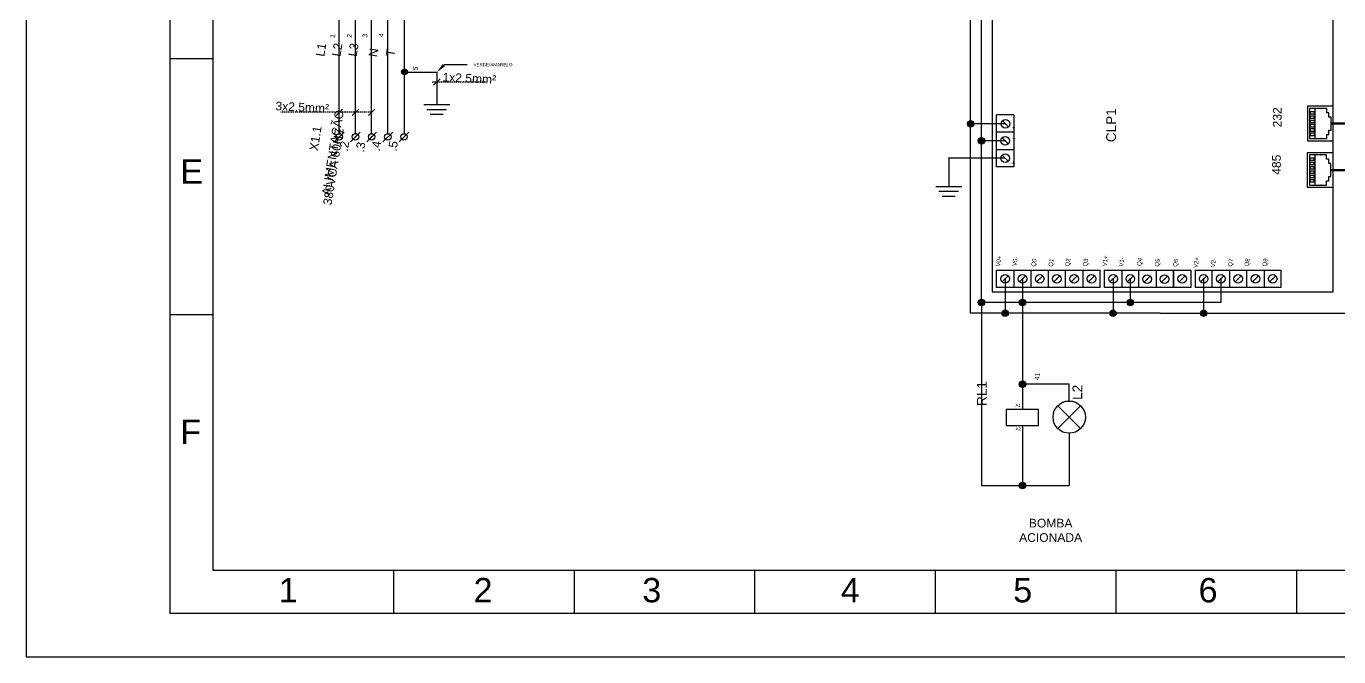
# Model space of a CAD drawing. Header units: millimetres. Extents: x 100 to 940, y 100 to 694.
# Drawn here: x 100 to 556.3, y 100 to 319.3 of the extents above; entities that cross this region are included whole.
import ezdxf
from ezdxf import colors
from ezdxf.entities.mleader import LeaderData, LeaderLine
from ezdxf.enums import TextEntityAlignment as Align
from ezdxf.math import Vec2, Vec3

# ---------------------------------------------------------------- set-up
doc = ezdxf.new("R2010")
doc.units = ezdxf.units.MM
doc.linetypes.add('DASHED', pattern=[0.75, 0.5, -0.25])
doc.styles.add('Annotative', font='arial.ttf')
doc.styles.add('Notes', font='arial.ttf', dxfattribs={"height": 3})

msp = doc.modelspace()

# ---------------------------------------------------------------- hatches: boundary and pattern name
for points in [[(232.48, 303.5, 1), (230.48, 303.5, 1)], [(429.44, 285.38, 1), (427.19, 285.38, 1)], [(433.19, 279.48, 1), (430.94, 279.48, 1)], [(433.19, 223.23, 1), (430.94, 223.23, 1)], [(447.44, 223.23, 1), (445.19, 223.23, 1)], [(484.94, 223.23, 1), (482.69, 223.23, 1)], [(441.44, 219.48, 1), (439.19, 219.48, 1)], [(478.94, 219.48, 1), (476.69, 219.48, 1)], [(510.44, 219.48, 1), (508.19, 219.48, 1)], [(447.44, 194.82, 1), (445.19, 194.82, 1)], [(447.44, 159.57, 1), (445.19, 159.57, 1)]]:
    msp.add_hatch(color=256).paths.add_polyline_path(points)

# ---------------------------------------------------------------- linework, layer by layer
for p, q in [((225.7, 281.96), (225.7, 616.9)), ((428.31, 219.48), (428.31, 367.97)), ((432.06, 223.23), (432.06, 364.22)), ((231.48, 281.97), (231.48, 342.43)), ((208.82, 281.96), (208.82, 325.37)), ((214.45, 281.96), (214.45, 325.37)), ((220.07, 281.96), (220.07, 325.37)), ((165, 308), (150, 308)), ((231.48, 303.35), (242.73, 303.35)), ((242.73, 303.35), (242.73, 292.1)), ((243.85, 301.04), (241.6, 298.79)), ((238.23, 292.1), (247.23, 292.1)), ((209.95, 290.52), (207.7, 288.27)), ((215.57, 290.52), (213.32, 288.27)), ((221.2, 290.52), (218.95, 288.27)), ((239.3, 290.41), (246.05, 290.41)), ((240.43, 288.72), (244.93, 288.72)), ((437.31, 270.48), (437.31, 288.48)), ((443.31, 288.48), (437.31, 288.48)), ((443.31, 288.48), (443.31, 270.48)), ((552.11, 290.73), (546.11, 290.73)), ((546.11, 290.73), (546.11, 280.23)), ((548.11, 280.23), (548.11, 290.73)), ((552.11, 289.23), (552.11, 290.73)), ((552.86, 289.23), (552.11, 289.23)), ((552.86, 287.73), (552.86, 289.23)), ((553.61, 287.73), (552.86, 287.73)), ((553.61, 283.23), (553.61, 287.73)), ((440.41, 285.38), (428.31, 285.38)), ((441.48, 284.32), (439.35, 286.44)), ((552.86, 281.73), (552.86, 283.23)), ((552.86, 283.23), (553.61, 283.23)), ((207.14, 279.15), (210.51, 282.53)), ((212.76, 279.15), (216.14, 282.53)), ((218.39, 279.15), (221.76, 282.53)), ((224.01, 279.15), (227.39, 282.53)), ((229.64, 279.15), (233.01, 282.53)), ((440.31, 279.48), (432.06, 279.48)), ((443.31, 282.48), (437.31, 282.48)), ((441.37, 278.42), (439.25, 280.54)), ((546.11, 280.23), (552.11, 280.23)), ((552.11, 280.23), (552.11, 281.73)), ((552.11, 281.73), (552.86, 281.73)), ((437.31, 276.48), (443.31, 276.48)), ((441.37, 272.42), (439.25, 274.54)), ((552.06, 274.57), (546.06, 274.57)), ((546.06, 274.57), (546.06, 264.07)), ((548.06, 264.07), (548.06, 274.57)), ((552.06, 273.07), (552.06, 274.57)), ((420.72, 273.48), (420.72, 263.63)), ((440.31, 273.48), (420.72, 273.48)), ((443.31, 270.48), (437.31, 270.48)), ((552.81, 273.07), (552.06, 273.07)), ((552.81, 271.57), (552.81, 273.07)), ((553.56, 271.57), (552.81, 271.57)), ((553.56, 267.07), (553.56, 271.57)), ((552.06, 264.07), (552.06, 265.57)), ((552.06, 265.57), (552.81, 265.57)), ((552.81, 265.57), (552.81, 267.07)), ((552.81, 267.07), (553.56, 267.07)), ((416.22, 263.63), (425.22, 263.63)), ((417.29, 261.94), (424.04, 261.94)), ((418.43, 260.25), (422.93, 260.25)), ((546.06, 264.07), (552.06, 264.07)), ((437.31, 234.48), (473.31, 234.48)), ((437.31, 228.48), (437.31, 234.48)), ((443.31, 234.48), (443.31, 228.48)), ((449.31, 228.48), (449.31, 234.48)), ((455.31, 234.48), (455.31, 228.48)), ((461.31, 228.48), (461.31, 234.48)), ((467.31, 234.48), (467.31, 228.48)), ((473.31, 228.48), (473.31, 234.48)), ((474.81, 228.48), (474.81, 234.48)), ((474.81, 234.48), (498.81, 234.48)), ((480.81, 234.48), (480.81, 228.48)), ((486.81, 228.48), (486.81, 234.48)), ((492.81, 234.48), (492.81, 228.48)), ((498.81, 234.48), (498.81, 228.48)), ((498.81, 234.48), (504.81, 234.48)), ((498.81, 228.48), (498.81, 234.48)), ((504.81, 234.48), (504.81, 228.48)), ((506.31, 234.48), (506.31, 228.48)), ((506.31, 234.48), (536.31, 234.48)), ((512.31, 228.48), (512.31, 234.48)), ((518.31, 234.48), (518.31, 228.48)), ((524.31, 228.48), (524.31, 234.48)), ((530.31, 234.48), (530.31, 228.48)), ((536.31, 228.48), (536.31, 234.48)), ((473.31, 228.48), (437.31, 228.48)), ((439.25, 230.42), (441.37, 232.54)), ((440.31, 231.48), (440.31, 219.48)), ((445.25, 230.42), (447.37, 232.54)), ((446.31, 231.48), (446.31, 186.07)), ((446.31, 231.48), (446.31, 223.23)), ((451.25, 230.42), (453.37, 232.54)), ((457.25, 230.42), (459.37, 232.54)), ((463.25, 230.42), (465.37, 232.54)), ((469.25, 230.42), (471.37, 232.54)), ((498.81, 228.48), (474.81, 228.48)), ((476.75, 230.42), (478.87, 232.54)), ((477.81, 231.48), (477.81, 219.48)), ((482.75, 230.42), (484.88, 232.54)), ((483.82, 231.48), (483.82, 223.23)), ((488.65, 230.32), (490.77, 232.44)), ((494.65, 230.32), (496.77, 232.44)), ((504.81, 228.48), (498.81, 228.48)), ((500.75, 230.42), (502.87, 232.54)), ((536.31, 228.48), (506.31, 228.48)), ((508.25, 230.42), (510.37, 232.54)), ((509.31, 231.48), (509.31, 219.48)), ((514.25, 230.42), (516.37, 232.54)), ((515.31, 231.48), (515.31, 223.23)), ((520.25, 230.42), (522.37, 232.54)), ((526.25, 230.42), (528.37, 232.54)), ((532.25, 230.42), (534.37, 232.54)), ((494.21, 219.48), (428.31, 219.48)), ((515.31, 223.23), (432.06, 223.23)), ((432.06, 223.23), (432.06, 159.58)), ((494.21, 219.48), (607, 219.48)), ((165, 219), (150, 219)), ((462.56, 194.82), (446.31, 194.82)), ((462.56, 188.97), (462.56, 194.82)), ((466.54, 187.33), (458.59, 179.37)), ((458.59, 187.33), (466.54, 179.37)), ((446.31, 180.45), (446.31, 159.57)), ((462.56, 177.72), (462.56, 159.57)), ((432.06, 159.58), (462.56, 159.58)), ((227.78, 115), (227.78, 130)), ((290.56, 115), (290.56, 130)), ((353.33, 115), (353.33, 130)), ((416.11, 115), (416.11, 130)), ((478.89, 115), (478.89, 130)), ((541.67, 115), (541.67, 130))]:
    msp.add_line(p, q)
at = {"linetype": 'DASHED'}
for p, q in [((259.6, 299.91), (241.04, 299.91)), ((220.07, 289.4), (188.56, 289.4))]:
    msp.add_line(p, q, dxfattribs=at)
at = {"lineweight": 50}
for p, q in [((553.61, 285.48), (569.26, 285.48)), ((553.56, 269.32), (561.38, 269.32))]:
    msp.add_line(p, q, dxfattribs=at)
for points in [[(100, 100), (940, 100), (940, 693.94), (100, 693.94)], [(150, 679), (925, 679), (925, 115), (150, 115)], [(165, 664), (730, 664), (730, 130), (165, 130)], [(435.81, 226.98), (554.36, 226.98), (554.36, 331.98), (435.81, 331.98)], [(554.36, 279.48), (554.36, 291.48), (545.36, 291.48), (545.36, 279.48)], [(547.83, 288.85), (547.83, 289.6), (546.33, 289.6), (546.33, 288.85)], [(547.83, 287.35), (547.83, 288.1), (546.33, 288.1), (546.33, 287.35)], [(547.83, 287.35), (547.83, 288.1), (546.33, 288.1), (546.33, 287.35)], [(547.83, 285.85), (547.83, 286.6), (546.33, 286.6), (546.33, 285.85)], [(547.83, 285.85), (547.83, 286.6), (546.33, 286.6), (546.33, 285.85)], [(547.83, 285.85), (547.83, 286.6), (546.33, 286.6), (546.33, 285.85)], [(547.83, 284.35), (547.83, 285.1), (546.33, 285.1), (546.33, 284.35)], [(547.83, 284.35), (547.83, 285.1), (546.33, 285.1), (546.33, 284.35)], [(547.83, 284.35), (547.83, 285.1), (546.33, 285.1), (546.33, 284.35)], [(547.83, 284.35), (547.83, 285.1), (546.33, 285.1), (546.33, 284.35)], [(547.83, 282.85), (547.83, 283.6), (546.33, 283.6), (546.33, 282.85)], [(547.83, 282.85), (547.83, 283.6), (546.33, 283.6), (546.33, 282.85)], [(547.83, 282.85), (547.83, 283.6), (546.33, 283.6), (546.33, 282.85)], [(547.83, 281.35), (547.83, 282.1), (546.33, 282.1), (546.33, 281.35)], [(547.83, 281.35), (547.83, 282.1), (546.33, 282.1), (546.33, 281.35)], [(554.31, 263.32), (554.31, 275.32), (545.31, 275.32), (545.31, 263.32)], [(547.78, 272.7), (547.78, 273.45), (546.28, 273.45), (546.28, 272.7)], [(547.78, 271.2), (547.78, 271.95), (546.28, 271.95), (546.28, 271.2)], [(547.78, 271.2), (547.78, 271.95), (546.28, 271.95), (546.28, 271.2)], [(547.78, 269.7), (547.78, 270.45), (546.28, 270.45), (546.28, 269.7)], [(547.78, 269.7), (547.78, 270.45), (546.28, 270.45), (546.28, 269.7)], [(547.78, 269.7), (547.78, 270.45), (546.28, 270.45), (546.28, 269.7)], [(547.78, 268.2), (547.78, 268.95), (546.28, 268.95), (546.28, 268.2)], [(547.78, 268.2), (547.78, 268.95), (546.28, 268.95), (546.28, 268.2)], [(547.78, 268.2), (547.78, 268.95), (546.28, 268.95), (546.28, 268.2)], [(547.78, 268.2), (547.78, 268.95), (546.28, 268.95), (546.28, 268.2)], [(547.78, 266.7), (547.78, 267.45), (546.28, 267.45), (546.28, 266.7)], [(547.78, 266.7), (547.78, 267.45), (546.28, 267.45), (546.28, 266.7)], [(547.78, 266.7), (547.78, 267.45), (546.28, 267.45), (546.28, 266.7)], [(547.78, 265.2), (547.78, 265.95), (546.28, 265.95), (546.28, 265.2)], [(547.78, 265.2), (547.78, 265.95), (546.28, 265.95), (546.28, 265.2)]]:
    msp.add_lwpolyline(points, close=True)
at = {"lineweight": 30}
msp.add_lwpolyline([(440.69, 180.45), (451.94, 180.45), (451.94, 186.07), (440.69, 186.07)], close=True, dxfattribs=at)
for centre, radius in [((231.48, 303.5), 1), ((428.31, 285.38), 1.12), ((440.41, 285.38), 1.5), ((432.06, 279.48), 1.12), ((440.31, 279.48), 1.5), ((440.31, 273.48), 1.5), ((440.31, 231.48), 1.5), ((446.31, 231.48), 1.5), ((452.31, 231.48), 1.5), ((458.31, 231.48), 1.5), ((464.31, 231.48), 1.5), ((470.31, 231.48), 1.5), ((477.81, 231.48), 1.5), ((483.82, 231.48), 1.5), ((489.71, 231.38), 1.5), ((495.71, 231.38), 1.5), ((501.81, 231.48), 1.5), ((509.31, 231.48), 1.5), ((515.31, 231.48), 1.5), ((521.31, 231.48), 1.5), ((527.31, 231.48), 1.5), ((533.31, 231.48), 1.5), ((432.06, 223.23), 1.12), ((446.31, 223.23), 1.12), ((483.82, 223.23), 1.12), ((440.31, 219.48), 1.12), ((477.81, 219.48), 1.12), ((509.31, 219.48), 1.12), ((446.31, 194.82), 1.12), ((446.31, 159.57), 1.12)]:
    msp.add_circle(centre, radius)
for centre, radius in [((208.82, 280.84), 1.12), ((214.45, 280.84), 1.12), ((220.07, 280.84), 1.12), ((225.7, 280.84), 1.12), ((231.32, 280.84), 1.12), ((462.56, 183.35), 5.62)]:
    msp.add_circle(centre, radius, dxfattribs=at)
for p in [(548.11, 290.73), (550.11, 290.73), (440.41, 285.38), (440.31, 279.48), (548.11, 280.23), (550.11, 280.23), (548.06, 274.57), (550.06, 274.57), (420.72, 273.48), (548.06, 264.07), (550.06, 264.07), (440.31, 231.48), (446.31, 231.48), (452.31, 231.48), (458.31, 231.48), (464.31, 231.48), (470.31, 231.48), (477.81, 231.48), (483.82, 231.48), (489.71, 231.38), (495.71, 231.38), (501.81, 231.48), (509.31, 231.48), (515.31, 231.48), (521.31, 231.48), (527.31, 231.48), (533.31, 231.48)]:
    msp.add_point(p)
for p in [(214.45, 280.84), (220.07, 280.84)]:
    msp.add_point(p, dxfattribs=at)

# ---------------------------------------------------------------- texts
at = {"style": 'Notes'}
for s, height, rotation, p in [('1', 1.69, 80.899, (207.37, 315.81)), ('2', 1.69, 80.899, (213.2, 315.86)), ('3', 1.69, 80.899, (218.54, 315.91)), ('4', 1.69, 80.899, (224.27, 316.06)), ('5', 1.69, 80.899, (236.11, 304.55)), ('ALIMENTAÇÃO', 3, 80.899, (208.04, 275.14)), ('X1.1', 3, 80.899, (202.03, 280.1)), ('380VCA 60HZ', 3, 80.899, (208.24, 270.28)), ('+', 1.5, 170.899, (443.33, 284.86)), ('.2', 3, 80.899, (212.02, 277.39)), ('.3', 3, 80.899, (217.67, 277.09)), ('.4', 3, 80.899, (223.13, 277.43)), ('.5', 3, 80.899, (228.96, 277.43)), ('_', 1.5, 170.899, (443.28, 280.03)), ('T', 1.5, 170.899, (443.27, 272.85)), ('V0+', 1.5, 80.899, (438.78, 237.53)), ('V0-', 1.5, 80.899, (444.47, 237.44)), ('Q0', 1.5, 80.899, (451.05, 237)), ('Q1', 1.5, 80.899, (457.03, 237)), ('Q2', 1.5, 80.899, (462.77, 237.06)), ('Q3', 1.5, 80.899, (469, 237.05)), ('V1+', 1.5, 80.899, (475.81, 237.62)), ('V1-', 1.5, 80.899, (481.55, 237.23)), ('Q4', 1.5, 80.899, (487.82, 237.24)), ('Q5', 1.5, 80.899, (493.94, 237)), ('Q6', 1.5, 80.899, (500.28, 236.95)), ('V2+', 1.5, 80.899, (507.47, 237.02)), ('V2-', 1.5, 80.899, (513.43, 237)), ('Q7', 1.5, 80.899, (519.41, 237)), ('Q8', 1.5, 80.899, (525.15, 237.06)), ('Q9', 1.5, 80.899, (531.38, 237.05)), ('41', 1.688, 80.899, (452.29, 197.4))]:
    msp.add_text(s, height=height, rotation=rotation, dxfattribs=at).set_placement(p, align=Align.CENTER)
for s, height, rotation, p in [('L1', 3, 80.899, (203.58, 308.62)), ('L2', 3, 80.899, (209.2, 308.62)), ('L3', 3, 80.899, (214.83, 308.62)), ('N', 3, 80.899, (221.95, 308.46)), ('T', 3, 80.899, (227.91, 308.62)), ('1x2.5mm²', 3, 357.2768, (244.66, 300.18)), ('3x2.5mm²', 3, 357.2768, (186.58, 290.12)), ('232', 3, 90, (536.39, 284.16)), ('485', 3, 90, (536.12, 267.67)), ('RL1', 3.375, 90, (433.87, 187.25))]:
    msp.add_text(s, height=height, rotation=rotation, dxfattribs=at).set_placement(p)
at = {"lineweight": 30, "style": 'Notes'}
for s, p in [('CLP1', (478.81, 279)), ('L2', (467.1, 189.36))]:
    msp.add_text(s, height=3.375, rotation=90, dxfattribs=at).set_placement(p)
at = {"style": 'Notes'}
for s, p in [('E', (153.57, 264.61)), ('F', (153.57, 174.01)), ('1', (187.8, 118.93)), ('2', (255.51, 118.93)), ('3', (314.16, 118.93)), ('4', (383.17, 118.93)), ('5', (443.11, 118.93)), ('6', (507.55, 118.93))]:
    msp.add_text(s, height=8.48, dxfattribs=at).set_placement(p)
at = {"lineweight": 30, "style": 'Notes'}
for s, p in [('A1', (443.89, 186.87)), ('A2', (443.93, 178.74))]:
    msp.add_text(s, height=1.125, dxfattribs=at).set_placement(p)
at = {"insert": (456.12, 143.96), "char_height": 3, "attachment_point": 5, "style": 'Annotative'}
msp.add_mtext_dynamic_manual_height_columns('BOMBA\\PACIONADA', width=35.1335, gutter_width=28.38, heights=[0], dxfattribs=at)

# ---------------------------------------------------------------- leaders
ml = msp.add_multileader_mtext('Standard')
ml.set_content('VERDE/AMARELO', color=256, style='Notes')
ml.set_leader_properties()
ml.build(insert=Vec2(0, 0))
ml.multileader.update_dxf_attribs({"dogleg_length": 7, "arrow_head_size": 3.38})
ctx = ml.context
ctx.base_point, ctx.char_height, ctx.arrow_head_size, ctx.landing_gap_size, ctx.plane_origin = Vec3(253.23, 305.97), 1.125, 3.38, 2.25, Vec3(242.73, 303.35)
notes = []
notes.append((ctx, [(0, (1, 1, 0), (245.35, 305.97), (1, 0), 7.88, [(0, [(242.73, 303.35)], 0, [])])]))
ctx.mtext.insert, ctx.mtext.flow_direction = Vec3(255.48, 306.55), 5
for ctx, leaders in notes:
    for number, flags, end, landing, length, lines in leaders:
        leader = LeaderData()
        leader.index, (leader.has_last_leader_line, leader.has_dogleg_vector, leader.attachment_direction) = number, flags
        leader.last_leader_point, leader.dogleg_vector, leader.dogleg_length = Vec3(end), Vec3(landing), length
        for number, points, colour, breaks in lines:
            line = LeaderLine()
            line.index, line.vertices, line.color, line.breaks = number, Vec3.list(points), colors.encode_raw_color(colour), breaks
            leader.lines.append(line)
        ctx.leaders.append(leader)

doc.saveas('drawing.dxf')
